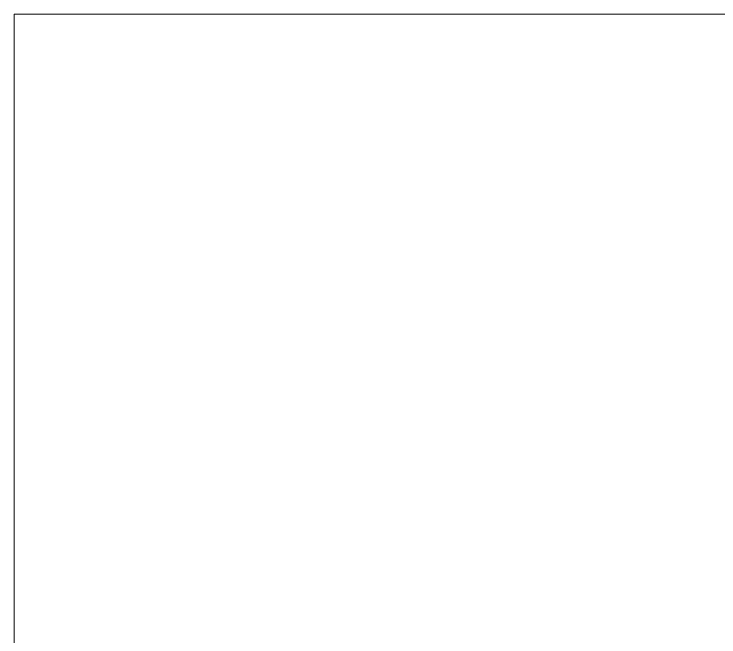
# Model space of a CAD drawing. Header units: millimetres. Extents: x -529782 to -142003, y -492574 to -273331.
# Drawn here: x -457518 to -452932, y -334177 to -330126 of the extents above; entities that cross this region are included whole.
import ezdxf

# ---------------------------------------------------------------- set-up
doc = ezdxf.new("R2010")
doc.units = ezdxf.units.MM
doc.header["$LTSCALE"] = 500
doc.header["$MEASUREMENT"] = 0
doc.layers.add('4.dim 08', color=8, linetype='CONTINUOUS', lineweight=13)

msp = doc.modelspace()

# ---------------------------------------------------------------- linework, layer by layer
at = {"layer": '4.dim 08'}
for p, q in [((-457518.2541006917, -337216.0464328588), (-457518.2541006918, -330126.0464328588)), ((-457518.2541006918, -330126.0464328588), (-441518.2541006918, -330126.0464328588))]:
    msp.add_line(p, q, dxfattribs=at)

doc.saveas('drawing.dxf')
